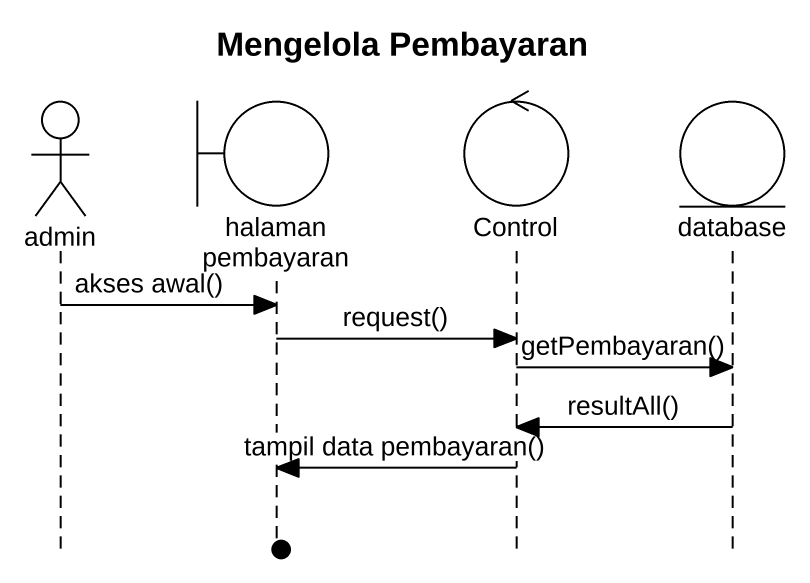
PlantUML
@startuml
title Mengelola Pembayaran
hide footbox
actor admin
boundary "halaman pembayaran" as halaman_pembayaran
control "Control" as Control_
entity "database" as database_

admin -> halaman_pembayaran : akses awal()
halaman_pembayaran -> Control_ : request()
Control_ -> database_ : getPembayaran()
database_ -> Control_ : resultAll()
Control_ -> halaman_pembayaran : tampil data pembayaran()
@enduml
